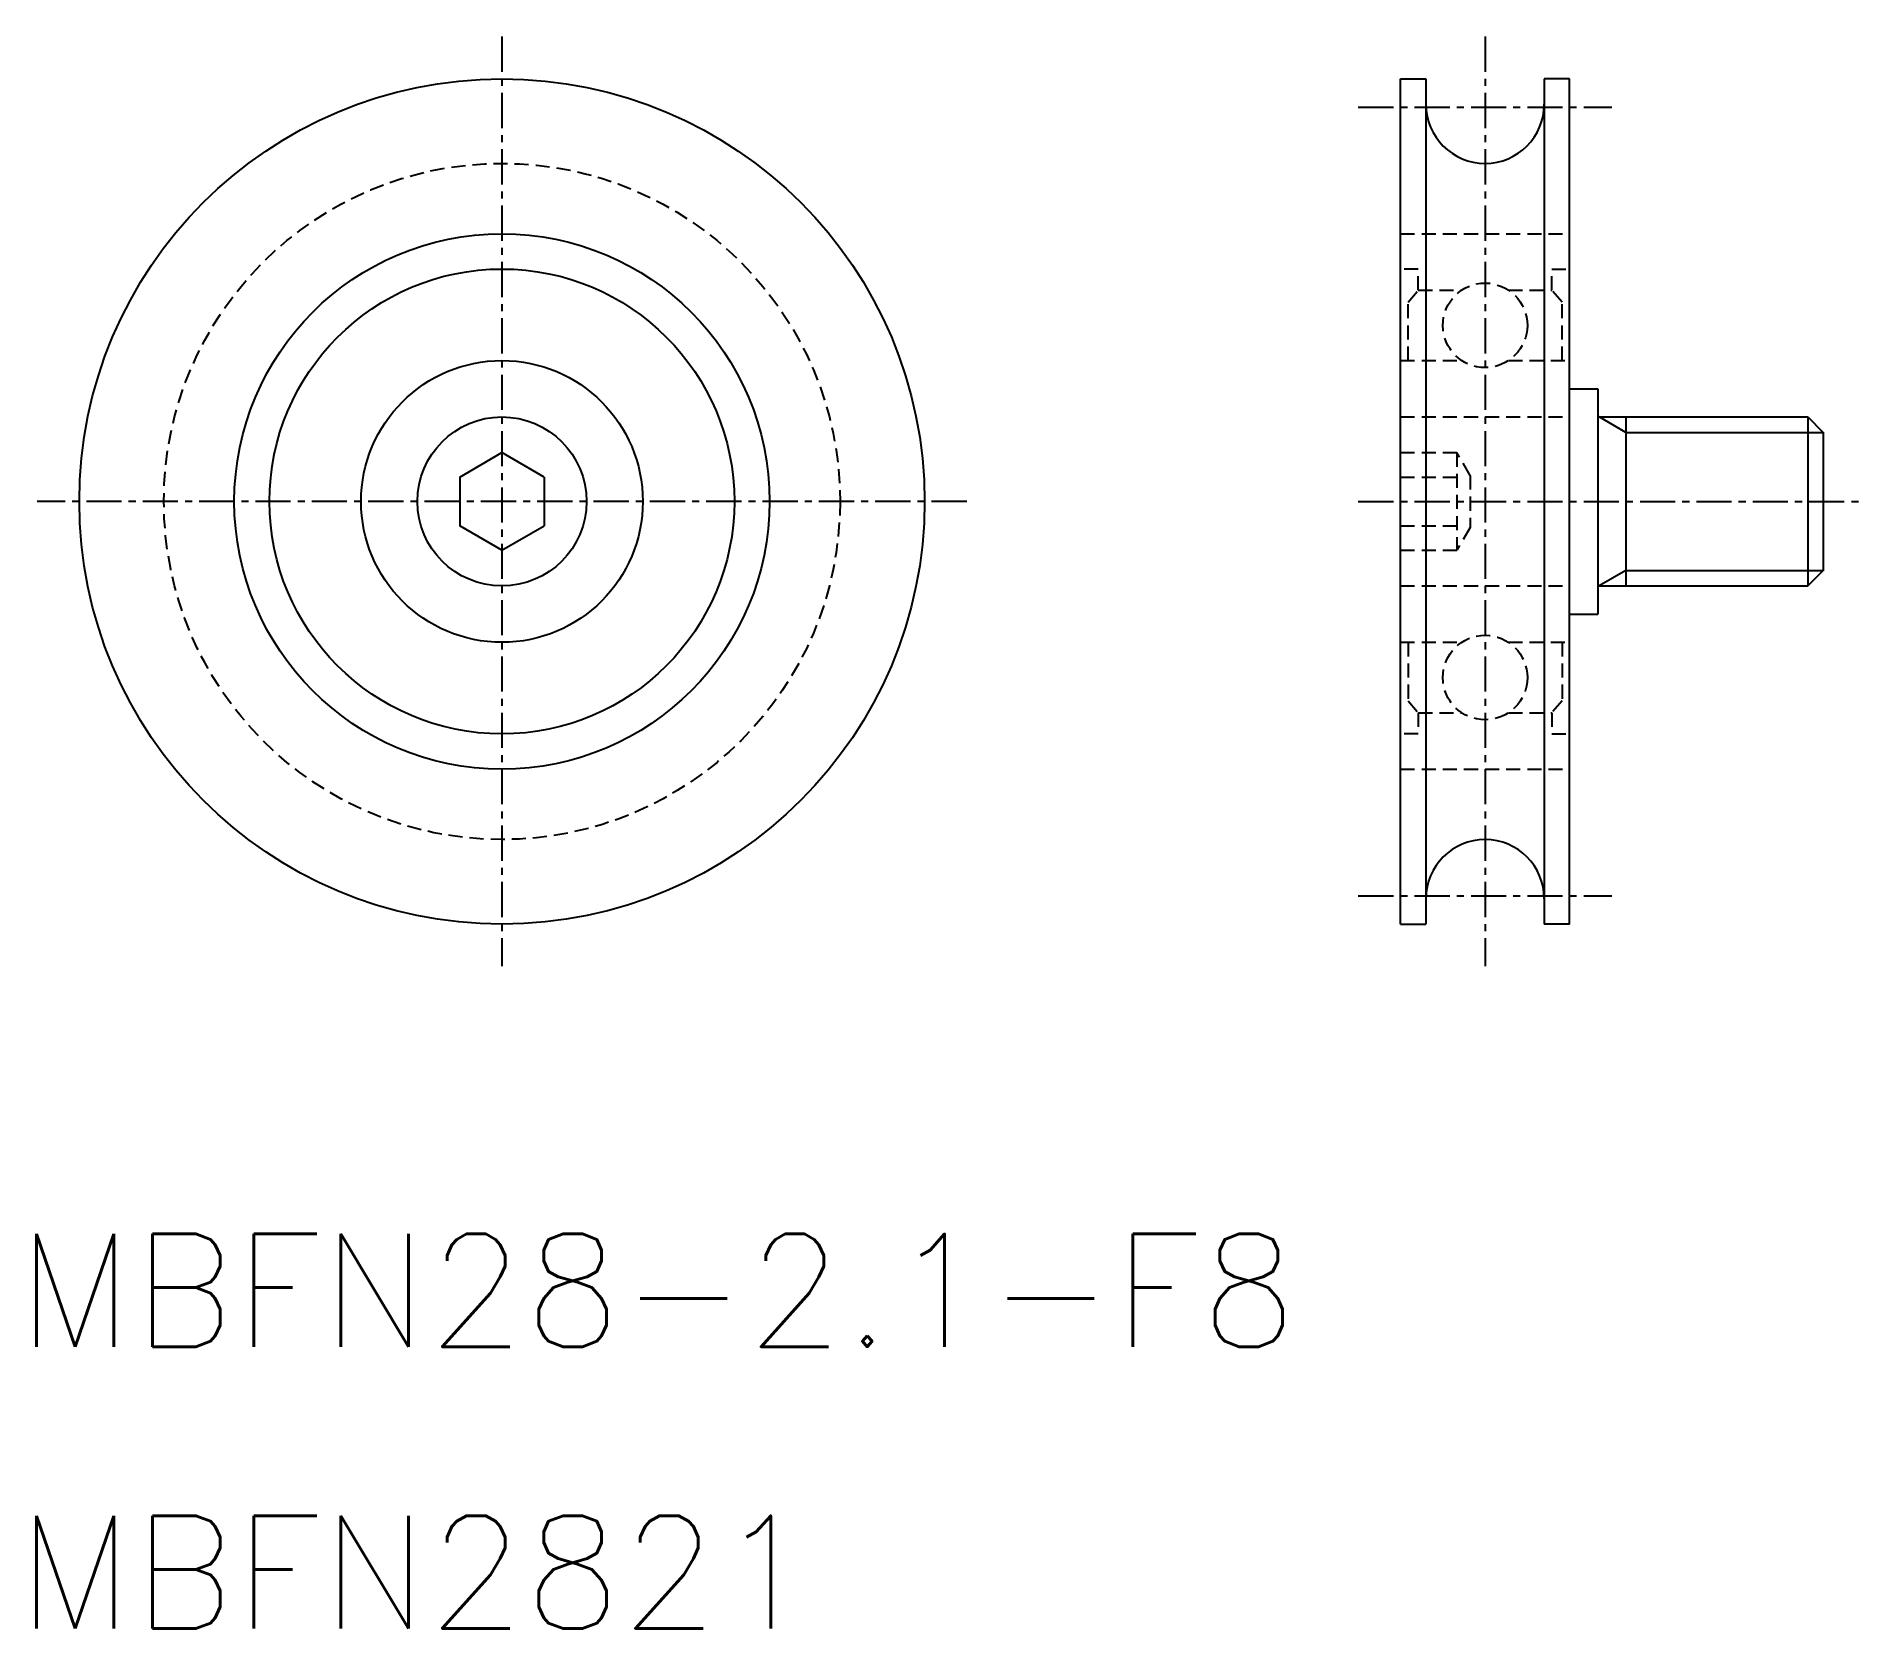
# Model space of a CAD drawing. Extents: x 10.7 to 75.6, y 10 to 66.5.
import ezdxf

# ---------------------------------------------------------------- set-up
doc = ezdxf.new("R2010")
doc.units = 0
doc.linetypes.add('CENTER', pattern=[2, 1.25, -0.25, 0.25, -0.25])
doc.linetypes.add('DASHED', pattern=[0.75, 0.5, -0.25])
doc.layers.get('0').update_dxf_attribs({"linetype": 'CONTINUOUS'})
doc.layers.add('CENTER', color=1, linetype='CENTER')
doc.styles.add('MISUMI', font='txt.shx')

msp = doc.modelspace()

# ---------------------------------------------------------------- linework, layer by layer
at = {"color": 7, "linetype": 'CONTINUOUS'}
for p, q in [((59.1, 65), (60, 65)), ((59.1, 35), (59.1, 65)), ((60, 65), (60, 35)), ((65.1, 65), (64.2, 65)), ((64.2, 65), (64.2, 35)), ((65.1, 35), (65.1, 65)), ((65.1, 54), (66.1, 54)), ((66.1, 54), (66.1, 46)), ((66.1, 53), (73.551, 53)), ((67.1, 53), (67.1, 47)), ((73.551, 53), (73.551, 47)), ((73.551, 53), (74.1, 52.451)), ((74.1, 52.459), (74.1, 47.542)), ((25.704, 50.867), (27.204, 51.733)), ((28.704, 50.867), (27.204, 51.733)), ((25.704, 50.867), (25.704, 49.134)), ((28.704, 50.867), (28.704, 49.134)), ((27.204, 48.268), (25.704, 49.134)), ((27.204, 48.268), (28.704, 49.134)), ((73.551, 47), (74.1, 47.549)), ((66.1, 47), (73.551, 47)), ((65.1, 46), (66.1, 46)), ((59.1, 35), (60, 35)), ((65.1, 35), (64.2, 35))]:
    msp.add_line(p, q, dxfattribs=at)
at = {"color": 3, "linetype": 'DASHED'}
for p, q in [((59.1, 59.5), (65.1, 59.5)), ((59.73, 58.25), (59.1, 58.25)), ((59.73, 57.5), (59.73, 58.25)), ((64.47, 58.25), (65.1, 58.25)), ((64.47, 57.5), (64.47, 58.25)), ((59.37, 57.071), (59.73, 57.5)), ((59.73, 57.5), (61.271, 57.5)), ((62.929, 57.5), (64.47, 57.5)), ((64.83, 57.071), (64.47, 57.5)), ((59.37, 55), (59.37, 57.071)), ((64.83, 55), (64.83, 57.071)), ((59.1, 55), (61.271, 55)), ((62.929, 55), (65.1, 55)), ((59.1, 53), (65.1, 53)), ((59.1, 51.733), (61.1, 51.733)), ((61.1, 51.733), (61.1, 48.268)), ((61.569, 50.92), (61.1, 51.733)), ((59.1, 50.867), (61.1, 50.867)), ((61.569, 50.92), (61.569, 49.081)), ((59.1, 49.134), (61.1, 49.134)), ((61.569, 49.081), (61.1, 48.268)), ((59.1, 48.268), (61.1, 48.268)), ((59.1, 47), (65.1, 47)), ((59.1, 45), (61.271, 45)), ((59.1, 45), (61.271, 45)), ((59.37, 45), (59.37, 42.929)), ((62.929, 45), (65.1, 45)), ((62.929, 45), (65.1, 45)), ((64.83, 45), (64.83, 42.929)), ((59.37, 42.929), (59.73, 42.5)), ((64.83, 42.929), (64.47, 42.5)), ((59.73, 42.5), (61.271, 42.5)), ((59.73, 42.5), (59.73, 41.75)), ((62.929, 42.5), (64.47, 42.5)), ((64.47, 42.5), (64.47, 41.75)), ((59.73, 41.75), (59.1, 41.75)), ((64.47, 41.75), (65.1, 41.75)), ((59.1, 40.5), (65.1, 40.5))]:
    msp.add_line(p, q, dxfattribs=at)
at = {"color": 3, "linetype": 'CONTINUOUS'}
for p, q in [((67.1, 52.451), (66.149, 53)), ((67.1, 52.451), (74.1, 52.451)), ((67.1, 47.549), (66.149, 47)), ((67.1, 47.549), (74.1, 47.549))]:
    msp.add_line(p, q, dxfattribs=at)
at = {"color": 7, "linetype": 'CONTINUOUS'}
for radius in [15, 9.5, 8.25, 5, 3]:
    msp.add_circle((27.204, 50), radius, dxfattribs=at)
at = {"color": 3, "linetype": 'DASHED'}
for centre, radius in [((27.204, 50), 12), ((62.1, 56.25), 1.5), ((62.1, 43.75), 1.5)]:
    msp.add_circle(centre, radius, dxfattribs=at)
at = {"color": 7, "linetype": 'CONTINUOUS'}
for centre, start, end in [((62.1, 64.1), 180, 0), ((62.1, 35.9), 0, 180)]:
    msp.add_arc(centre, 2.1, start, end, dxfattribs=at)
at = {"layer": 'CENTER', "color": 1, "linetype": 'CENTER'}
for p, q in [((27.204, 66.5), (27.204, 33.5)), ((62.1, 66.5), (62.1, 33.5)), ((57.6, 64), (66.6, 64)), ((43.704, 50), (10.704, 50)), ((57.6, 50), (75.6, 50)), ((57.6, 36), (66.6, 36))]:
    msp.add_line(p, q, dxfattribs=at)

# ---------------------------------------------------------------- texts
at = {"color": 7, "linetype": 'CONTINUOUS', "style": 'MISUMI'}
for s, p in [('MBFN28-2.1-F8', (10, 20)), ('MBFN2821', (10, 10))]:
    msp.add_text(s, height=4, dxfattribs=at).set_placement(p)

doc.saveas('drawing.dxf')
